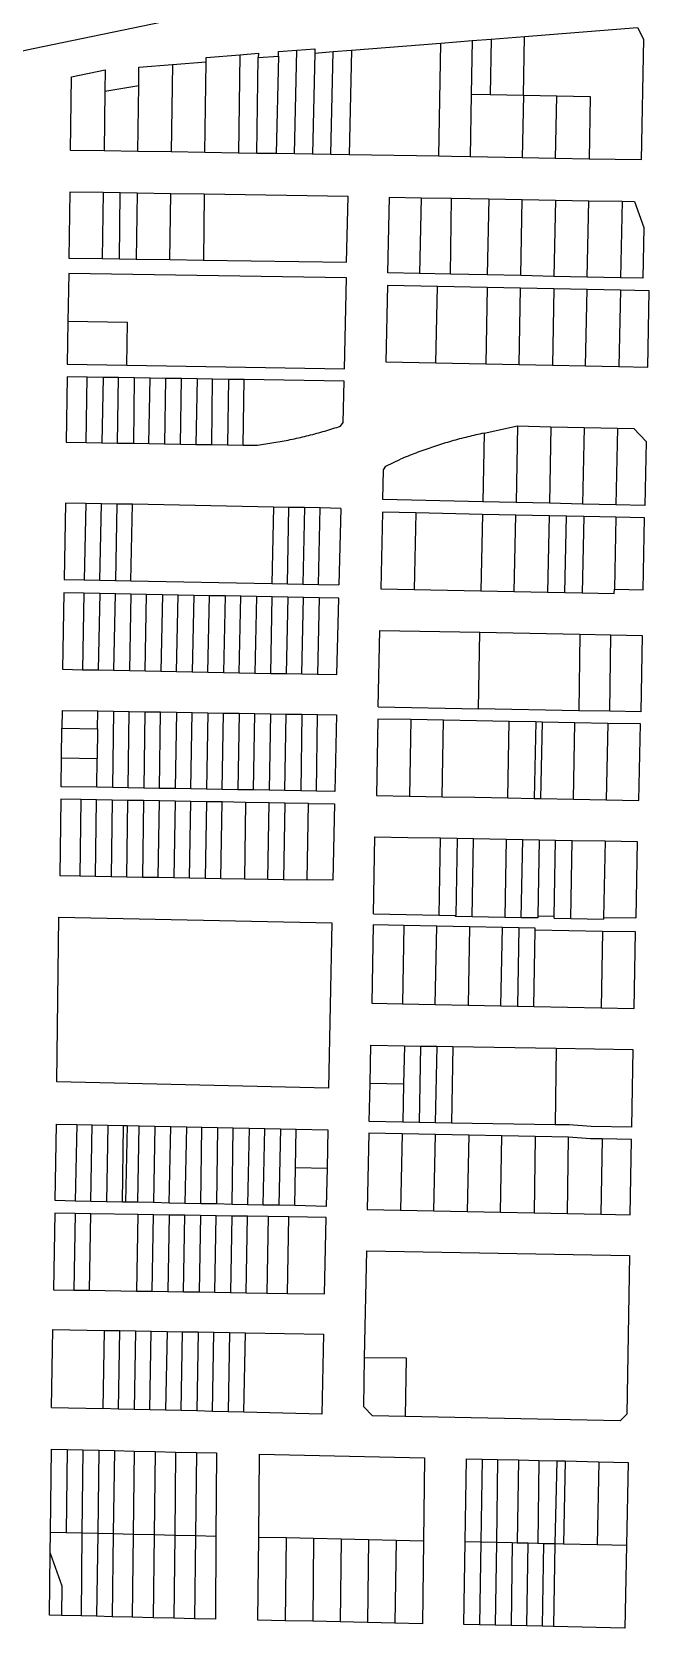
# Model space of a CAD drawing. Header units: inches. Extents: x 486468 to 494399, y 5455955 to 5460553.
# Drawn here: x 494082 to 494382, y 5458134 to 5458911 of the extents above; entities that cross this region are included whole.
import ezdxf

# ---------------------------------------------------------------- set-up
doc = ezdxf.new("R2010")
doc.units = ezdxf.units.IN
doc.header["$MEASUREMENT"] = 0
doc.layers.add('ParcelLines', color=10, linetype='Continuous')

msp = doc.modelspace()

# ---------------------------------------------------------------- linework, layer by layer
at = {"layer": 'ParcelLines', "color": 1}
for p, q in [((494082.375, 5458903.06), (494149.739, 5458916.954)), ((494321.168, 5458908.902), (494376.114, 5458913.286)), ((494376.114, 5458913.286), (494378.996, 5458907.527)), ((494237.074, 5458902.193), (494280.527, 5458905.659)), ((494279.58, 5458850.592), (494280.527, 5458905.659)), ((494280.527, 5458905.659), (494295.784, 5458906.877)), ((494295.784, 5458906.877), (494295.335, 5458880.788)), ((494295.784, 5458906.877), (494304.93, 5458907.606)), ((494304.93, 5458907.606), (494304.449, 5458880.617)), ((494304.93, 5458907.606), (494321.168, 5458908.902)), ((494320.659, 5458880.314), (494321.168, 5458908.902)), ((494378.996, 5458907.527), (494377.949, 5458848.77)), ((494052.561, 5458896.707), (494082.375, 5458903.06)), ((494150.146, 5458895.257), (494166.504, 5458896.562)), ((494165.857, 5458852.415), (494166.504, 5458896.562)), ((494166.504, 5458896.562), (494166.536, 5458898.705)), ((494166.536, 5458898.705), (494182.894, 5458900.01)), ((494182.894, 5458900.01), (494182.193, 5458852.153)), ((494182.894, 5458900.01), (494191.838, 5458900.724)), ((494191.094, 5458852.01), (494191.806, 5458898.581)), ((494191.838, 5458900.724), (494191.806, 5458898.581)), ((494191.806, 5458898.581), (494201.597, 5458899.362)), ((494201.597, 5458899.362), (494200.514, 5458851.859)), ((494201.597, 5458899.362), (494201.646, 5458901.506)), ((494201.646, 5458901.506), (494210.5, 5458902.212)), ((494209.349, 5458851.718), (494210.5, 5458902.212)), ((494210.5, 5458902.212), (494219.354, 5458902.919)), ((494219.305, 5458900.775), (494218.183, 5458851.576)), ((494219.354, 5458902.919), (494219.305, 5458900.775)), ((494219.305, 5458900.775), (494228.159, 5458901.481)), ((494227.018, 5458851.435), (494228.159, 5458901.481)), ((494228.159, 5458901.481), (494237.074, 5458902.193)), ((494237.074, 5458902.193), (494235.914, 5458851.292)), ((494100.517, 5458853.462), (494101.041, 5458889.22)), ((494101.041, 5458889.22), (494117.43, 5458892.657)), ((494117.43, 5458892.657), (494117.278, 5458882.25)), ((494133.657, 5458884.977), (494133.788, 5458893.952)), ((494133.788, 5458893.952), (494150.146, 5458895.257)), ((494150.146, 5458895.257), (494149.522, 5458852.677)), ((494117.278, 5458882.25), (494116.852, 5458853.2)), ((494117.278, 5458882.25), (494133.657, 5458884.977)), ((494133.187, 5458852.938), (494133.657, 5458884.977)), ((494295.335, 5458880.788), (494294.811, 5458850.324)), ((494295.335, 5458880.788), (494304.449, 5458880.617)), ((494304.449, 5458880.617), (494320.659, 5458880.314)), ((494320.659, 5458880.314), (494320.116, 5458849.851)), ((494320.659, 5458880.314), (494336.868, 5458880.011)), ((494336.325, 5458849.548), (494336.868, 5458880.011)), ((494336.868, 5458880.011), (494353.078, 5458879.708)), ((494353.078, 5458879.708), (494352.535, 5458849.245)), ((494116.852, 5458853.2), (494100.517, 5458853.462)), ((494133.187, 5458852.938), (494116.852, 5458853.2)), ((494149.522, 5458852.677), (494133.187, 5458852.938)), ((494165.857, 5458852.415), (494149.522, 5458852.677)), ((494182.193, 5458852.153), (494165.857, 5458852.415)), ((494191.094, 5458852.01), (494182.193, 5458852.153)), ((494200.514, 5458851.859), (494191.094, 5458852.01)), ((494209.349, 5458851.718), (494200.514, 5458851.859)), ((494218.183, 5458851.576), (494209.349, 5458851.718)), ((494227.018, 5458851.435), (494218.183, 5458851.576)), ((494235.914, 5458851.292), (494227.018, 5458851.435)), ((494279.58, 5458850.592), (494235.914, 5458851.292)), ((494285.709, 5458850.494), (494279.58, 5458850.592)), ((494294.811, 5458850.324), (494285.709, 5458850.494)), ((494320.116, 5458849.851), (494294.811, 5458850.324)), ((494336.325, 5458849.548), (494320.116, 5458849.851)), ((494352.535, 5458849.245), (494336.325, 5458849.548)), ((494377.949, 5458848.77), (494352.535, 5458849.245)), ((494100.212, 5458833.176), (494099.714, 5458801.076)), ((494116.363, 5458832.916), (494100.212, 5458833.176)), ((494116.363, 5458832.916), (494115.864, 5458800.836)), ((494124.713, 5458832.776), (494116.363, 5458832.916)), ((494124.264, 5458800.706), (494124.713, 5458832.776)), ((494132.863, 5458832.646), (494124.713, 5458832.776)), ((494149.213, 5458832.376), (494132.863, 5458832.646)), ((494148.764, 5458800.336), (494149.213, 5458832.376)), ((494165.563, 5458832.116), (494149.213, 5458832.376)), ((494165.563, 5458832.116), (494165.114, 5458800.086)), ((494235.463, 5458830.976), (494165.563, 5458832.116)), ((494234.713, 5458799.026), (494235.463, 5458830.976)), ((494254.813, 5458793.876), (494255.563, 5458830.676)), ((494255.563, 5458830.676), (494271.013, 5458830.406)), ((494271.013, 5458830.406), (494285.713, 5458830.147)), ((494285.713, 5458830.147), (494303.813, 5458829.827)), ((494303.813, 5458829.827), (494303.113, 5458792.847)), ((494303.813, 5458829.827), (494320.013, 5458829.537)), ((494320.013, 5458829.537), (494336.213, 5458829.257)), ((494336.213, 5458829.257), (494352.463, 5458828.967)), ((494352.463, 5458828.967), (494368.663, 5458828.687)), ((494368.663, 5458828.687), (494374.713, 5458828.577)), ((494374.713, 5458828.577), (494379.213, 5458815.927)), ((494379.213, 5458815.927), (494378.764, 5458791.227)), ((494099.714, 5458801.076), (494115.864, 5458800.836)), ((494115.864, 5458800.836), (494124.264, 5458800.706)), ((494124.264, 5458800.706), (494132.464, 5458800.576)), ((494132.464, 5458800.576), (494148.764, 5458800.336)), ((494148.764, 5458800.336), (494165.114, 5458800.086)), ((494165.114, 5458800.086), (494234.713, 5458799.026)), ((494099.664, 5458793.526), (494099.294, 5458770.226)), ((494234.613, 5458791.427), (494099.664, 5458793.526)), ((494233.665, 5458747.227), (494234.613, 5458791.427)), ((494254.613, 5458787.776), (494253.815, 5458750.577)), ((494278.863, 5458787.256), (494254.613, 5458787.776)), ((494270.213, 5458793.546), (494254.813, 5458793.876)), ((494285.163, 5458793.226), (494270.213, 5458793.546)), ((494278.065, 5458750.077), (494278.863, 5458787.256)), ((494303.113, 5458786.747), (494278.863, 5458787.256)), ((494303.113, 5458792.847), (494285.163, 5458793.226)), ((494319.363, 5458792.497), (494303.113, 5458792.847)), ((494335.513, 5458792.147), (494319.363, 5458792.497)), ((494351.713, 5458791.807), (494335.513, 5458792.147)), ((494367.914, 5458791.457), (494351.713, 5458791.807)), ((494378.764, 5458791.227), (494367.914, 5458791.457)), ((494303.113, 5458786.747), (494302.364, 5458749.568)), ((494319.314, 5458786.407), (494303.113, 5458786.747)), ((494318.564, 5458749.228), (494319.314, 5458786.407)), ((494335.464, 5458786.057), (494319.314, 5458786.407)), ((494335.464, 5458786.057), (494334.714, 5458748.897)), ((494351.664, 5458785.717), (494335.464, 5458786.057)), ((494350.864, 5458748.557), (494351.664, 5458785.717)), ((494367.814, 5458785.377), (494351.664, 5458785.717)), ((494367.814, 5458785.377), (494367.064, 5458748.217)), ((494381.714, 5458785.077), (494367.814, 5458785.377)), ((494381.114, 5458747.927), (494381.714, 5458785.077)), ((494099.294, 5458770.226), (494098.965, 5458749.376)), ((494128.264, 5458769.776), (494099.294, 5458770.226)), ((494127.915, 5458748.916), (494128.264, 5458769.776)), ((494098.965, 5458749.376), (494127.915, 5458748.916)), ((494127.915, 5458748.916), (494233.665, 5458747.227)), ((494253.815, 5458750.577), (494278.065, 5458750.077)), ((494278.065, 5458750.077), (494302.364, 5458749.568)), ((494302.364, 5458749.568), (494318.564, 5458749.228)), ((494318.564, 5458749.228), (494334.714, 5458748.897)), ((494334.714, 5458748.897), (494350.864, 5458748.557)), ((494350.864, 5458748.557), (494367.064, 5458748.217)), ((494367.064, 5458748.217), (494381.114, 5458747.927)), ((494098.865, 5458743.276), (494098.415, 5458711.425)), ((494108.615, 5458743.116), (494098.865, 5458743.276)), ((494108.165, 5458711.275), (494108.615, 5458743.116)), ((494116.315, 5458742.996), (494108.615, 5458743.116)), ((494116.315, 5458742.996), (494115.815, 5458711.156)), ((494123.915, 5458742.876), (494116.315, 5458742.996)), ((494123.415, 5458711.036), (494123.915, 5458742.876)), ((494131.515, 5458742.756), (494123.915, 5458742.876)), ((494131.515, 5458742.756), (494131.065, 5458710.916)), ((494139.165, 5458742.636), (494131.515, 5458742.756)), ((494138.665, 5458710.796), (494139.165, 5458742.636)), ((494146.765, 5458742.516), (494139.165, 5458742.636)), ((494146.765, 5458742.516), (494146.265, 5458710.676)), ((494154.415, 5458742.386), (494146.765, 5458742.516)), ((494153.915, 5458710.546), (494154.415, 5458742.386)), ((494162.015, 5458742.266), (494154.415, 5458742.386)), ((494162.015, 5458742.266), (494161.515, 5458710.426)), ((494169.615, 5458742.146), (494162.015, 5458742.266)), ((494169.165, 5458710.306), (494169.615, 5458742.146)), ((494177.265, 5458742.026), (494169.615, 5458742.146)), ((494177.265, 5458742.026), (494176.765, 5458710.186)), ((494184.865, 5458741.906), (494177.265, 5458742.026)), ((494184.365, 5458710.066), (494184.865, 5458741.906)), ((494233.515, 5458741.127), (494184.865, 5458741.906)), ((494233.015, 5458720.977), (494233.515, 5458741.127)), ((494231.815, 5458719.327), (494233.015, 5458720.977)), ((494301.504, 5458715.873), (494317.781, 5458719.369)), ((494317.781, 5458719.369), (494317.083, 5458682.101)), ((494317.781, 5458719.369), (494333.959, 5458719)), ((494333.959, 5458719), (494333.261, 5458681.742)), ((494333.959, 5458719), (494350.136, 5458718.63)), ((494350.136, 5458718.63), (494349.338, 5458681.392)), ((494350.136, 5458718.63), (494366.314, 5458718.261)), ((494366.314, 5458718.261), (494365.516, 5458681.033)), ((494366.314, 5458718.261), (494374.402, 5458718.071)), ((494374.402, 5458718.071), (494380.295, 5458711.78)), ((494098.415, 5458711.425), (494108.165, 5458711.275)), ((494108.165, 5458711.275), (494115.815, 5458711.156)), ((494115.815, 5458711.156), (494123.415, 5458711.036)), ((494123.415, 5458711.036), (494131.065, 5458710.916)), ((494131.065, 5458710.916), (494138.665, 5458710.796)), ((494138.665, 5458710.796), (494146.265, 5458710.676)), ((494146.265, 5458710.676), (494153.915, 5458710.546)), ((494153.915, 5458710.546), (494161.515, 5458710.426)), ((494161.515, 5458710.426), (494169.165, 5458710.306)), ((494169.165, 5458710.306), (494176.765, 5458710.186)), ((494176.765, 5458710.186), (494184.365, 5458710.066)), ((494184.365, 5458710.066), (494190.365, 5458709.976)), ((494301.504, 5458715.873), (494300.906, 5458682.45)), ((494380.295, 5458711.78), (494379.696, 5458680.723)), ((494252.273, 5458683.518), (494252.673, 5458697.998)), ((494098.116, 5458681.875), (494097.416, 5458644.675)), ((494107.916, 5458681.685), (494098.116, 5458681.875)), ((494107.916, 5458681.685), (494107.216, 5458644.485)), ((494115.516, 5458681.535), (494107.916, 5458681.685)), ((494114.816, 5458644.335), (494115.516, 5458681.535)), ((494123.116, 5458681.386), (494115.516, 5458681.535)), ((494123.116, 5458681.386), (494122.416, 5458644.185)), ((494130.716, 5458681.246), (494123.116, 5458681.386)), ((494129.916, 5458644.035), (494130.716, 5458681.246)), ((494199.116, 5458679.916), (494130.716, 5458681.246)), ((494199.116, 5458679.916), (494198.316, 5458642.716)), ((494206.716, 5458679.766), (494199.116, 5458679.916)), ((494205.916, 5458642.566), (494206.716, 5458679.766)), ((494214.316, 5458679.616), (494206.716, 5458679.766)), ((494214.316, 5458679.616), (494213.516, 5458642.416)), ((494221.916, 5458679.467), (494214.316, 5458679.616)), ((494221.116, 5458642.266), (494221.916, 5458679.467)), ((494231.916, 5458679.277), (494221.916, 5458679.467)), ((494231.916, 5458679.277), (494231.016, 5458642.077)), ((494300.906, 5458682.45), (494252.273, 5458683.518)), ((494317.083, 5458682.101), (494300.906, 5458682.45)), ((494333.261, 5458681.742), (494317.083, 5458682.101)), ((494349.338, 5458681.392), (494333.261, 5458681.742)), ((494365.516, 5458681.033), (494349.338, 5458681.392)), ((494379.696, 5458680.723), (494365.516, 5458681.033)), ((494252.136, 5458677.426), (494251.299, 5458640.199)), ((494268.333, 5458677.073), (494252.136, 5458677.426)), ((494268.333, 5458677.073), (494267.518, 5458639.856)), ((494300.733, 5458676.367), (494268.333, 5458677.073)), ((494300.733, 5458676.367), (494299.947, 5458639.17)), ((494316.929, 5458676.014), (494300.733, 5458676.367)), ((494316.165, 5458638.827), (494316.929, 5458676.014)), ((494333.124, 5458675.661), (494316.929, 5458676.014)), ((494333.124, 5458675.661), (494332.383, 5458638.484)), ((494341.549, 5458675.477), (494333.124, 5458675.661)), ((494340.818, 5458638.306), (494341.549, 5458675.477)), ((494349.974, 5458675.293), (494341.549, 5458675.477)), ((494349.974, 5458675.293), (494349.253, 5458638.128)), ((494365.518, 5458674.954), (494349.974, 5458675.293)), ((494365.518, 5458674.954), (494364.856, 5458639.932)), ((494379.582, 5458674.648), (494365.518, 5458674.954)), ((494378.926, 5458639.635), (494379.582, 5458674.648)), ((494097.416, 5458644.675), (494107.216, 5458644.485)), ((494107.216, 5458644.485), (494114.816, 5458644.335)), ((494114.816, 5458644.335), (494122.416, 5458644.185)), ((494122.416, 5458644.185), (494129.916, 5458644.035)), ((494129.916, 5458644.035), (494198.316, 5458642.716)), ((494198.316, 5458642.716), (494205.916, 5458642.566)), ((494205.916, 5458642.566), (494213.516, 5458642.416)), ((494213.516, 5458642.416), (494221.116, 5458642.266)), ((494221.116, 5458642.266), (494231.016, 5458642.077)), ((494251.299, 5458640.199), (494267.518, 5458639.856)), ((494267.518, 5458639.856), (494299.947, 5458639.17)), ((494364.816, 5458637.799), (494364.856, 5458639.932)), ((494364.856, 5458639.932), (494378.926, 5458639.635)), ((494097.316, 5458638.175), (494096.617, 5458600.975)), ((494107.016, 5458637.985), (494097.316, 5458638.175)), ((494107.016, 5458637.985), (494106.317, 5458600.785)), ((494114.716, 5458637.835), (494107.016, 5458637.985)), ((494114.716, 5458637.835), (494114.017, 5458600.635)), ((494122.316, 5458637.685), (494114.716, 5458637.835)), ((494121.617, 5458600.485), (494122.316, 5458637.685)), ((494129.916, 5458637.545), (494122.316, 5458637.685)), ((494129.916, 5458637.545), (494129.217, 5458600.345)), ((494137.516, 5458637.395), (494129.916, 5458637.545)), ((494136.817, 5458600.195), (494137.516, 5458637.395)), ((494145.216, 5458637.246), (494137.516, 5458637.395)), ((494145.216, 5458637.246), (494144.417, 5458600.045)), ((494152.816, 5458637.096), (494145.216, 5458637.246)), ((494152.017, 5458599.896), (494152.816, 5458637.096)), ((494160.416, 5458636.946), (494152.816, 5458637.096)), ((494160.416, 5458636.946), (494159.717, 5458599.746)), ((494168.016, 5458636.796), (494160.416, 5458636.946)), ((494167.317, 5458599.596), (494168.016, 5458636.796)), ((494175.716, 5458636.646), (494168.016, 5458636.796)), ((494175.716, 5458636.646), (494174.917, 5458599.456)), ((494183.316, 5458636.496), (494175.716, 5458636.646)), ((494182.517, 5458599.306), (494183.316, 5458636.496)), ((494190.916, 5458636.356), (494183.316, 5458636.496)), ((494190.916, 5458636.356), (494190.117, 5458599.156)), ((494198.516, 5458636.206), (494190.916, 5458636.356)), ((494197.817, 5458599.006), (494198.516, 5458636.206)), ((494206.216, 5458636.056), (494198.516, 5458636.206)), ((494206.216, 5458636.056), (494205.417, 5458598.856)), ((494213.816, 5458635.906), (494206.216, 5458636.056)), ((494213.017, 5458598.706), (494213.816, 5458635.906)), ((494221.416, 5458635.756), (494213.816, 5458635.906)), ((494221.416, 5458635.756), (494220.617, 5458598.556)), ((494230.916, 5458635.576), (494221.416, 5458635.756)), ((494230.017, 5458598.376), (494230.916, 5458635.576)), ((494299.947, 5458639.17), (494316.165, 5458638.827)), ((494316.165, 5458638.827), (494332.383, 5458638.484)), ((494332.383, 5458638.484), (494340.818, 5458638.306)), ((494340.818, 5458638.306), (494349.253, 5458638.128)), ((494349.253, 5458638.128), (494364.816, 5458637.799)), ((494250.117, 5458582.677), (494250.817, 5458619.877)), ((494250.817, 5458619.877), (494299.517, 5458618.957)), ((494298.817, 5458581.757), (494299.517, 5458618.957)), ((494299.517, 5458618.957), (494348.117, 5458618.048)), ((494348.117, 5458618.048), (494347.517, 5458580.838)), ((494348.117, 5458618.048), (494363.217, 5458617.768)), ((494362.617, 5458580.558), (494363.217, 5458617.768)), ((494363.217, 5458617.768), (494378.417, 5458617.478)), ((494378.417, 5458617.478), (494377.717, 5458580.278)), ((494096.617, 5458600.975), (494106.317, 5458600.785)), ((494106.317, 5458600.785), (494114.017, 5458600.635)), ((494114.017, 5458600.635), (494121.617, 5458600.485)), ((494121.617, 5458600.485), (494129.217, 5458600.345)), ((494129.217, 5458600.345), (494136.817, 5458600.195)), ((494136.817, 5458600.195), (494144.417, 5458600.045)), ((494144.417, 5458600.045), (494152.017, 5458599.896)), ((494152.017, 5458599.896), (494159.717, 5458599.746)), ((494159.717, 5458599.746), (494167.317, 5458599.596)), ((494167.317, 5458599.596), (494174.917, 5458599.456)), ((494174.917, 5458599.456), (494182.517, 5458599.306)), ((494182.517, 5458599.306), (494190.117, 5458599.156)), ((494190.117, 5458599.156), (494197.817, 5458599.006)), ((494197.817, 5458599.006), (494205.417, 5458598.856)), ((494205.417, 5458598.856), (494213.017, 5458598.706)), ((494213.017, 5458598.706), (494220.617, 5458598.556)), ((494220.617, 5458598.556), (494230.017, 5458598.376)), ((494096.463, 5458581.001), (494096.334, 5458572.318)), ((494096.463, 5458581.001), (494113.845, 5458580.713)), ((494113.717, 5458572.031), (494113.845, 5458580.713)), ((494113.845, 5458580.713), (494121.469, 5458580.587)), ((494121.469, 5458580.587), (494120.917, 5458543.425)), ((494121.469, 5458580.587), (494129.093, 5458580.461)), ((494128.54, 5458543.296), (494129.093, 5458580.461)), ((494129.093, 5458580.461), (494136.717, 5458580.335)), ((494136.717, 5458580.335), (494136.163, 5458543.167)), ((494136.717, 5458580.335), (494144.341, 5458580.209)), ((494143.786, 5458543.038), (494144.341, 5458580.209)), ((494144.341, 5458580.209), (494151.965, 5458580.083)), ((494151.965, 5458580.083), (494151.409, 5458542.909)), ((494151.965, 5458580.083), (494159.589, 5458579.957)), ((494159.033, 5458542.78), (494159.589, 5458579.957)), ((494159.589, 5458579.957), (494167.213, 5458579.831)), ((494167.213, 5458579.831), (494166.656, 5458542.651)), ((494167.213, 5458579.831), (494174.837, 5458579.705)), ((494174.279, 5458542.522), (494174.837, 5458579.705)), ((494174.837, 5458579.705), (494182.461, 5458579.579)), ((494182.461, 5458579.579), (494181.903, 5458542.393)), ((494182.461, 5458579.579), (494190.084, 5458579.453)), ((494189.526, 5458542.264), (494190.084, 5458579.453)), ((494190.084, 5458579.453), (494197.708, 5458579.327)), ((494197.708, 5458579.327), (494197.149, 5458542.135)), ((494197.708, 5458579.327), (494205.332, 5458579.201)), ((494204.772, 5458542.006), (494205.332, 5458579.201)), ((494205.332, 5458579.201), (494212.956, 5458579.075)), ((494212.956, 5458579.075), (494212.395, 5458541.877)), ((494212.956, 5458579.075), (494220.58, 5458578.949)), ((494220.017, 5458541.747), (494220.58, 5458578.949)), ((494220.58, 5458578.949), (494229.83, 5458578.796)), ((494229.83, 5458578.796), (494229, 5458541.595)), ((494250.117, 5458582.677), (494298.817, 5458581.757)), ((494347.517, 5458580.838), (494298.817, 5458581.757)), ((494362.617, 5458580.558), (494347.517, 5458580.838)), ((494377.717, 5458580.278), (494362.617, 5458580.558)), ((494096.121, 5458557.899), (494096.334, 5458572.318)), ((494096.334, 5458572.318), (494113.717, 5458572.031)), ((494113.717, 5458572.031), (494113.503, 5458557.611)), ((494249.917, 5458576.777), (494249.218, 5458539.576)), ((494265.917, 5458576.477), (494249.917, 5458576.777)), ((494265.917, 5458576.477), (494265.218, 5458539.277)), ((494281.817, 5458576.177), (494265.917, 5458576.477)), ((494281.118, 5458538.977), (494281.817, 5458576.177)), ((494313.018, 5458538.377), (494313.717, 5458575.577)), ((494326.617, 5458575.337), (494313.717, 5458575.577)), ((494326.617, 5458575.337), (494325.818, 5458538.137)), ((494329.717, 5458575.277), (494326.617, 5458575.337)), ((494329.717, 5458575.277), (494329.018, 5458538.077)), ((494345.617, 5458574.978), (494329.717, 5458575.277)), ((494344.918, 5458537.778), (494345.617, 5458574.978)), ((494361.617, 5458574.678), (494345.617, 5458574.978)), ((494361.617, 5458574.678), (494360.918, 5458537.478)), ((494377.517, 5458574.378), (494361.617, 5458574.678)), ((494376.818, 5458537.178), (494377.517, 5458574.378)), ((494095.913, 5458543.849), (494096.121, 5458557.899)), ((494096.121, 5458557.899), (494113.503, 5458557.611)), ((494113.294, 5458543.554), (494113.503, 5458557.611)), ((494113.294, 5458543.554), (494095.913, 5458543.849)), ((494120.917, 5458543.425), (494113.294, 5458543.554)), ((494128.54, 5458543.296), (494120.917, 5458543.425)), ((494136.163, 5458543.167), (494128.54, 5458543.296)), ((494143.786, 5458543.038), (494136.163, 5458543.167)), ((494151.409, 5458542.909), (494143.786, 5458543.038)), ((494159.033, 5458542.78), (494151.409, 5458542.909)), ((494166.656, 5458542.651), (494159.033, 5458542.78)), ((494174.279, 5458542.522), (494166.656, 5458542.651)), ((494181.903, 5458542.393), (494174.279, 5458542.522)), ((494189.526, 5458542.264), (494181.903, 5458542.393)), ((494197.149, 5458542.135), (494189.526, 5458542.264)), ((494204.772, 5458542.006), (494197.149, 5458542.135)), ((494212.395, 5458541.877), (494204.772, 5458542.006)), ((494220.017, 5458541.747), (494212.395, 5458541.877)), ((494229, 5458541.595), (494220.017, 5458541.747)), ((494249.218, 5458539.576), (494265.218, 5458539.277)), ((494265.218, 5458539.277), (494281.118, 5458538.977)), ((494313.018, 5458538.377), (494325.818, 5458538.137)), ((494095.822, 5458537.756), (494095.272, 5458500.604)), ((494105.593, 5458537.59), (494095.822, 5458537.756)), ((494105.593, 5458537.59), (494105.053, 5458500.434)), ((494113.204, 5458537.461), (494105.593, 5458537.59)), ((494112.653, 5458500.302), (494113.204, 5458537.461)), ((494120.827, 5458537.332), (494113.204, 5458537.461)), ((494120.827, 5458537.332), (494120.274, 5458500.17)), ((494128.449, 5458537.203), (494120.827, 5458537.332)), ((494127.896, 5458500.038), (494128.449, 5458537.203)), ((494136.072, 5458537.074), (494128.449, 5458537.203)), ((494136.072, 5458537.074), (494135.518, 5458499.906)), ((494143.695, 5458536.945), (494136.072, 5458537.074)), ((494143.14, 5458499.774), (494143.695, 5458536.945)), ((494151.318, 5458536.816), (494143.695, 5458536.945)), ((494151.318, 5458536.816), (494150.763, 5458499.642)), ((494158.942, 5458536.687), (494151.318, 5458536.816)), ((494158.385, 5458499.51), (494158.942, 5458536.687)), ((494166.565, 5458536.558), (494158.942, 5458536.687)), ((494166.565, 5458536.558), (494166.008, 5458499.378)), ((494174.188, 5458536.429), (494166.565, 5458536.558)), ((494173.631, 5458499.245), (494174.188, 5458536.429)), ((494185.623, 5458536.235), (494174.188, 5458536.429)), ((494185.623, 5458536.235), (494185.064, 5458499.047)), ((494197.057, 5458536.042), (494185.623, 5458536.235)), ((494196.497, 5458498.849), (494197.057, 5458536.042)), ((494204.68, 5458535.913), (494197.057, 5458536.042)), ((494204.68, 5458535.913), (494204.119, 5458498.717)), ((494216.117, 5458535.719), (494204.68, 5458535.913)), ((494215.555, 5458498.519), (494216.117, 5458535.719)), ((494216.117, 5458535.719), (494228.864, 5458535.503)), ((494228.864, 5458535.503), (494228.032, 5458498.302)), ((494325.818, 5458538.137), (494329.018, 5458538.077)), ((494329.018, 5458538.077), (494344.918, 5458537.778)), ((494344.918, 5458537.778), (494360.918, 5458537.478)), ((494360.918, 5458537.478), (494376.818, 5458537.178)), ((494247.72, 5458481.976), (494248.418, 5458519.476)), ((494279.72, 5458481.377), (494280.418, 5458518.897)), ((494280.418, 5458518.897), (494288.418, 5458518.757)), ((494288.418, 5458518.757), (494287.73, 5458481.227)), ((494288.418, 5458518.757), (494296.418, 5458518.607)), ((494295.72, 5458480.507), (494296.418, 5458518.607)), ((494296.418, 5458518.607), (494312.318, 5458518.317)), ((494312.318, 5458518.317), (494311.62, 5458480.237)), ((494312.318, 5458518.317), (494320.318, 5458518.177)), ((494319.62, 5458480.107), (494320.318, 5458518.177)), ((494320.318, 5458518.177), (494328.318, 5458518.037)), ((494328.318, 5458518.037), (494327.62, 5458480.877)), ((494328.318, 5458518.037), (494336.318, 5458517.887)), ((494335.62, 5458480.727), (494336.318, 5458517.887)), ((494336.318, 5458517.887), (494344.318, 5458517.747)), ((494343.62, 5458479.677), (494344.318, 5458517.747)), ((494344.318, 5458517.747), (494360.318, 5458517.458)), ((494360.318, 5458517.458), (494359.64, 5458480.278)), ((494360.318, 5458517.458), (494375.918, 5458517.178)), ((494375.918, 5458517.178), (494375.22, 5458479.978)), ((494095.272, 5458500.604), (494105.053, 5458500.434)), ((494105.053, 5458500.434), (494112.653, 5458500.302)), ((494112.653, 5458500.302), (494120.274, 5458500.17)), ((494120.274, 5458500.17), (494127.896, 5458500.038)), ((494127.896, 5458500.038), (494135.518, 5458499.906)), ((494135.518, 5458499.906), (494143.14, 5458499.774)), ((494143.14, 5458499.774), (494150.763, 5458499.642)), ((494150.763, 5458499.642), (494158.385, 5458499.51)), ((494158.385, 5458499.51), (494166.008, 5458499.378)), ((494166.008, 5458499.378), (494173.631, 5458499.245)), ((494173.631, 5458499.245), (494185.064, 5458499.047)), ((494185.064, 5458499.047), (494196.497, 5458498.849)), ((494196.497, 5458498.849), (494204.119, 5458498.717)), ((494204.119, 5458498.717), (494215.555, 5458498.519)), ((494228.032, 5458498.302), (494215.555, 5458498.519)), ((494093.821, 5458400.274), (494094.82, 5458480.374)), ((494094.82, 5458480.374), (494227.52, 5458477.576)), ((494227.52, 5458477.576), (494225.921, 5458397.176)), ((494247.62, 5458476.576), (494246.92, 5458438.476)), ((494262.52, 5458476.296), (494247.62, 5458476.576)), ((494262.52, 5458476.296), (494261.82, 5458438.186)), ((494278.52, 5458475.987), (494262.52, 5458476.296)), ((494279.72, 5458481.377), (494287.73, 5458481.227)), ((494287.72, 5458480.647), (494287.73, 5458481.227)), ((494295.72, 5458480.507), (494287.72, 5458480.647)), ((494311.62, 5458480.237), (494295.72, 5458480.507)), ((494319.62, 5458480.107), (494311.62, 5458480.237)), ((494327.62, 5458479.977), (494319.62, 5458480.107)), ((494327.62, 5458480.877), (494327.62, 5458479.977)), ((494335.62, 5458480.727), (494327.62, 5458480.877)), ((494335.62, 5458479.827), (494335.62, 5458480.727)), ((494335.62, 5458479.827), (494343.62, 5458479.677)), ((494343.62, 5458479.677), (494359.62, 5458479.378)), ((494359.64, 5458480.278), (494359.62, 5458479.378)), ((494359.64, 5458480.278), (494375.22, 5458479.978)), ((494277.82, 5458437.876), (494278.52, 5458475.987)), ((494294.52, 5458475.687), (494278.52, 5458475.987)), ((494294.52, 5458475.687), (494293.82, 5458437.558)), ((494310.42, 5458475.377), (494294.52, 5458475.687)), ((494309.72, 5458437.248), (494310.42, 5458475.377)), ((494318.42, 5458475.227), (494310.42, 5458475.377)), ((494318.42, 5458475.227), (494317.72, 5458437.088)), ((494326.42, 5458475.077), (494318.42, 5458475.227)), ((494325.72, 5458436.928), (494326.42, 5458474.077)), ((494326.42, 5458474.077), (494326.42, 5458475.077)), ((494359.12, 5458473.478), (494326.42, 5458474.077)), ((494359.12, 5458473.478), (494358.42, 5458436.288)), ((494375.12, 5458473.179), (494359.12, 5458473.478)), ((494374.42, 5458435.979), (494375.12, 5458473.179)), ((494246.92, 5458438.476), (494261.82, 5458438.186)), ((494261.82, 5458438.186), (494277.82, 5458437.876)), ((494277.82, 5458437.876), (494293.82, 5458437.558)), ((494293.82, 5458437.558), (494309.72, 5458437.248)), ((494309.72, 5458437.248), (494317.72, 5458437.088)), ((494317.72, 5458437.088), (494325.72, 5458436.928)), ((494325.72, 5458436.928), (494358.42, 5458436.288)), ((494358.42, 5458436.288), (494374.42, 5458435.979)), ((494246.121, 5458399.477), (494246.52, 5458418.076)), ((494246.52, 5458418.076), (494262.82, 5458417.807)), ((494262.82, 5458417.807), (494262.421, 5458399.177)), ((494262.82, 5458417.807), (494270.62, 5458417.677)), ((494270.62, 5458417.677), (494269.921, 5458380.477)), ((494270.62, 5458417.677), (494278.52, 5458417.547)), ((494278.52, 5458417.547), (494277.821, 5458380.347)), ((494278.52, 5458417.547), (494286.32, 5458417.418)), ((494286.32, 5458417.418), (494285.721, 5458380.217)), ((494286.32, 5458417.418), (494336.62, 5458416.588)), ((494336.62, 5458416.588), (494336.021, 5458379.388)), ((494336.62, 5458416.588), (494373.82, 5458415.979)), ((494373.82, 5458415.979), (494373.221, 5458378.179)), ((494225.921, 5458397.176), (494093.821, 5458400.274)), ((494245.721, 5458380.877), (494246.121, 5458399.477)), ((494262.421, 5458399.177), (494246.121, 5458399.477)), ((494262.421, 5458399.177), (494262.021, 5458380.607)), ((494093.122, 5458342.474), (494093.721, 5458379.674)), ((494093.721, 5458379.674), (494103.521, 5458379.464)), ((494103.521, 5458379.464), (494102.822, 5458342.264)), ((494103.521, 5458379.464), (494111.121, 5458379.304)), ((494110.422, 5458342.104), (494111.121, 5458379.304)), ((494111.121, 5458379.304), (494118.721, 5458379.144)), ((494118.721, 5458379.144), (494118.022, 5458341.944)), ((494118.721, 5458379.144), (494126.321, 5458378.984)), ((494125.722, 5458341.784), (494126.321, 5458378.984)), ((494126.321, 5458378.984), (494128.021, 5458378.944)), ((494128.021, 5458378.944), (494127.322, 5458341.754)), ((494128.021, 5458378.944), (494133.921, 5458378.824)), ((494133.322, 5458341.624), (494133.921, 5458378.824)), ((494133.921, 5458378.824), (494141.521, 5458378.665)), ((494141.521, 5458378.665), (494140.922, 5458341.464)), ((494141.521, 5458378.665), (494149.221, 5458378.495)), ((494148.522, 5458341.295), (494149.221, 5458378.495)), ((494149.221, 5458378.495), (494156.821, 5458378.335)), ((494156.821, 5458378.335), (494156.122, 5458341.135)), ((494156.821, 5458378.335), (494164.421, 5458378.175)), ((494163.822, 5458340.975), (494164.421, 5458378.175)), ((494164.421, 5458378.175), (494172.021, 5458378.015)), ((494172.021, 5458378.015), (494171.422, 5458340.815)), ((494172.021, 5458378.015), (494179.621, 5458377.855)), ((494179.022, 5458340.646), (494179.621, 5458377.855)), ((494179.621, 5458377.855), (494187.321, 5458377.685)), ((494187.321, 5458377.685), (494186.622, 5458340.486)), ((494187.321, 5458377.685), (494194.921, 5458377.525)), ((494194.222, 5458340.326), (494194.921, 5458377.525)), ((494194.921, 5458377.525), (494202.521, 5458377.365)), ((494202.521, 5458377.365), (494201.822, 5458340.166)), ((494202.521, 5458377.365), (494210.121, 5458377.206)), ((494209.821, 5458358.576), (494210.121, 5458377.206)), ((494210.121, 5458377.206), (494225.621, 5458376.877)), ((494225.621, 5458376.877), (494225.221, 5458358.277)), ((494245.521, 5458375.277), (494244.722, 5458338.077)), ((494261.721, 5458374.957), (494245.521, 5458375.277)), ((494262.021, 5458380.607), (494245.721, 5458380.877)), ((494269.921, 5458380.477), (494262.021, 5458380.607)), ((494277.821, 5458380.347), (494269.921, 5458380.477)), ((494285.721, 5458380.217), (494277.821, 5458380.347)), ((494336.021, 5458379.388), (494285.721, 5458380.217)), ((494342.921, 5458379.278), (494336.021, 5458379.388)), ((494353.621, 5458378.478), (494342.921, 5458379.278)), ((494373.221, 5458378.179), (494353.621, 5458378.478)), ((494261.721, 5458374.957), (494260.922, 5458337.767)), ((494277.921, 5458374.637), (494261.721, 5458374.957)), ((494277.122, 5458337.447), (494277.921, 5458374.637)), ((494294.121, 5458374.328), (494277.921, 5458374.637)), ((494294.121, 5458374.328), (494293.322, 5458337.127)), ((494310.221, 5458374.018), (494294.121, 5458374.328)), ((494309.521, 5458336.808), (494310.221, 5458374.018)), ((494326.421, 5458373.698), (494310.221, 5458374.018)), ((494326.421, 5458373.698), (494325.821, 5458336.488)), ((494342.621, 5458373.378), (494326.421, 5458373.698)), ((494342.021, 5458336.178), (494342.621, 5458373.378)), ((494353.321, 5458372.578), (494342.621, 5458373.378)), ((494358.921, 5458372.468), (494353.321, 5458372.578)), ((494358.921, 5458372.468), (494358.321, 5458335.858)), ((494373.121, 5458372.179), (494358.921, 5458372.468)), ((494372.521, 5458335.579), (494373.121, 5458372.179)), ((494209.522, 5458340.006), (494209.821, 5458358.576)), ((494209.821, 5458358.576), (494225.221, 5458358.277)), ((494225.221, 5458358.277), (494224.822, 5458339.677)), ((494102.822, 5458342.264), (494093.122, 5458342.474)), ((494110.422, 5458342.104), (494102.822, 5458342.264)), ((494118.022, 5458341.944), (494110.422, 5458342.104)), ((494125.722, 5458341.784), (494118.022, 5458341.944)), ((494127.322, 5458341.754), (494125.722, 5458341.784)), ((494133.322, 5458341.624), (494127.322, 5458341.754)), ((494140.922, 5458341.464), (494133.322, 5458341.624)), ((494148.522, 5458341.295), (494140.922, 5458341.464)), ((494156.122, 5458341.135), (494148.522, 5458341.295)), ((494163.822, 5458340.975), (494156.122, 5458341.135)), ((494171.422, 5458340.815), (494163.822, 5458340.975)), ((494179.022, 5458340.646), (494171.422, 5458340.815)), ((494186.622, 5458340.486), (494179.022, 5458340.646)), ((494194.222, 5458340.326), (494186.622, 5458340.486)), ((494201.822, 5458340.166), (494194.222, 5458340.326)), ((494209.522, 5458340.006), (494201.822, 5458340.166)), ((494224.822, 5458339.677), (494209.522, 5458340.006)), ((494244.722, 5458338.077), (494260.922, 5458337.767)), ((494260.922, 5458337.767), (494277.122, 5458337.447)), ((494277.122, 5458337.447), (494293.322, 5458337.127)), ((494293.322, 5458337.127), (494309.521, 5458336.808)), ((494309.521, 5458336.808), (494325.821, 5458336.488)), ((494325.821, 5458336.488), (494342.021, 5458336.178)), ((494092.922, 5458336.274), (494092.323, 5458299.074)), ((494102.722, 5458336.124), (494092.922, 5458336.274)), ((494102.722, 5458336.124), (494102.123, 5458298.924)), ((494110.322, 5458336.014), (494102.722, 5458336.124)), ((494109.723, 5458298.814), (494110.322, 5458336.014)), ((494133.222, 5458335.664), (494110.322, 5458336.014)), ((494133.222, 5458335.664), (494132.523, 5458298.464)), ((494140.823, 5458335.544), (494133.222, 5458335.664)), ((494140.223, 5458298.344), (494140.823, 5458335.544)), ((494148.422, 5458335.425), (494140.823, 5458335.544)), ((494148.422, 5458335.425), (494147.823, 5458298.235)), ((494156.022, 5458335.315), (494148.422, 5458335.425)), ((494155.423, 5458298.115), (494156.022, 5458335.315)), ((494163.722, 5458335.195), (494156.022, 5458335.315)), ((494163.722, 5458335.195), (494163.023, 5458298.006)), ((494171.322, 5458335.075), (494163.722, 5458335.195)), ((494170.623, 5458297.886), (494171.322, 5458335.075)), ((494178.922, 5458334.966), (494171.322, 5458335.075)), ((494178.922, 5458334.966), (494178.223, 5458297.776)), ((494186.522, 5458334.856), (494178.922, 5458334.966)), ((494185.923, 5458297.656), (494186.522, 5458334.856)), ((494196.622, 5458334.696), (494186.522, 5458334.856)), ((494196.622, 5458334.696), (494195.923, 5458297.506)), ((494206.622, 5458334.546), (494196.622, 5458334.696)), ((494206.023, 5458297.346), (494206.622, 5458334.546)), ((494224.722, 5458334.277), (494206.622, 5458334.546)), ((494223.923, 5458297.076), (494224.722, 5458334.277)), ((494342.021, 5458336.178), (494358.321, 5458335.858)), ((494358.321, 5458335.858), (494372.521, 5458335.579)), ((494243.494, 5458266.077), (494244.522, 5458317.977)), ((494244.522, 5458317.977), (494372.222, 5458315.678)), ((494372.222, 5458315.678), (494370.924, 5458238.578)), ((494092.323, 5458299.074), (494102.123, 5458298.924)), ((494102.123, 5458298.924), (494109.723, 5458298.814)), ((494109.723, 5458298.814), (494132.523, 5458298.464)), ((494132.523, 5458298.464), (494140.223, 5458298.344)), ((494140.223, 5458298.344), (494147.823, 5458298.235)), ((494147.823, 5458298.235), (494155.423, 5458298.115)), ((494155.423, 5458298.115), (494163.023, 5458298.006)), ((494163.023, 5458298.006), (494170.623, 5458297.886)), ((494170.623, 5458297.886), (494178.223, 5458297.776)), ((494178.223, 5458297.776), (494185.923, 5458297.656)), ((494185.923, 5458297.656), (494195.923, 5458297.506)), ((494195.923, 5458297.506), (494206.023, 5458297.346)), ((494206.023, 5458297.346), (494223.923, 5458297.076)), ((494091.224, 5458241.873), (494091.924, 5458279.774)), ((494091.924, 5458279.774), (494116.924, 5458279.334)), ((494116.924, 5458279.334), (494116.224, 5458241.245)), ((494116.924, 5458279.334), (494124.524, 5458279.204)), ((494123.824, 5458241.055), (494124.524, 5458279.204)), ((494124.524, 5458279.204), (494132.124, 5458279.074)), ((494132.124, 5458279.074), (494131.424, 5458240.865)), ((494132.124, 5458279.074), (494139.724, 5458278.935)), ((494139.024, 5458240.675), (494139.724, 5458278.935)), ((494139.724, 5458278.935), (494147.424, 5458278.805)), ((494147.424, 5458278.805), (494146.724, 5458240.485)), ((494147.424, 5458278.805), (494155.024, 5458278.675)), ((494154.324, 5458240.295), (494155.024, 5458278.675)), ((494155.024, 5458278.675), (494162.624, 5458278.536)), ((494162.624, 5458278.536), (494161.924, 5458240.105)), ((494162.624, 5458278.536), (494170.224, 5458278.406)), ((494169.524, 5458239.915), (494170.224, 5458278.406)), ((494170.224, 5458278.406), (494177.824, 5458278.276)), ((494177.824, 5458278.276), (494177.124, 5458239.716)), ((494177.824, 5458278.276), (494185.524, 5458278.136)), ((494184.724, 5458239.526), (494185.524, 5458278.136)), ((494185.524, 5458278.136), (494223.523, 5458277.476)), ((494223.523, 5458277.476), (494222.724, 5458238.576)), ((494243.024, 5458242.077), (494243.494, 5458266.077)), ((494243.494, 5458266.077), (494263.724, 5458265.977)), ((494263.724, 5458265.977), (494263.124, 5458237.377)), ((494091.224, 5458241.873), (494116.224, 5458241.245)), ((494123.824, 5458241.055), (494116.224, 5458241.245)), ((494131.424, 5458240.865), (494123.824, 5458241.055)), ((494139.024, 5458240.675), (494131.424, 5458240.865)), ((494146.724, 5458240.485), (494139.024, 5458240.675)), ((494154.324, 5458240.295), (494146.724, 5458240.485)), ((494161.924, 5458240.105), (494154.324, 5458240.295)), ((494169.524, 5458239.915), (494161.924, 5458240.105)), ((494177.124, 5458239.716), (494169.524, 5458239.915)), ((494184.724, 5458239.526), (494177.124, 5458239.716)), ((494222.724, 5458238.576), (494184.724, 5458239.526)), ((494247.324, 5458237.677), (494243.024, 5458242.077)), ((494263.124, 5458237.377), (494247.324, 5458237.677)), ((494367.724, 5458235.378), (494263.124, 5458237.377)), ((494370.924, 5458238.578), (494367.724, 5458235.378)), ((494090.825, 5458181.174), (494091.325, 5458221.573)), ((494091.325, 5458221.573), (494098.925, 5458221.394)), ((494098.925, 5458221.394), (494098.425, 5458180.994)), ((494098.925, 5458221.394), (494106.525, 5458221.215)), ((494106.525, 5458221.215), (494106.075, 5458180.814)), ((494106.525, 5458221.215), (494114.225, 5458221.035)), ((494114.225, 5458221.035), (494113.725, 5458180.634)), ((494114.225, 5458221.035), (494121.824, 5458220.855)), ((494121.824, 5458220.855), (494121.325, 5458180.455)), ((494121.824, 5458220.855), (494131.524, 5458220.625)), ((494131.524, 5458220.625), (494131.025, 5458180.225)), ((494131.524, 5458220.625), (494141.624, 5458220.385)), ((494141.624, 5458220.385), (494141.125, 5458179.985)), ((494141.624, 5458220.385), (494151.624, 5458220.145)), ((494151.624, 5458220.145), (494151.175, 5458179.745)), ((494151.624, 5458220.145), (494161.724, 5458219.905)), ((494161.724, 5458219.905), (494161.225, 5458179.515)), ((494161.724, 5458219.905), (494171.424, 5458219.675)), ((494171.424, 5458219.675), (494171.175, 5458179.275)), ((494191.975, 5458178.776), (494192.424, 5458219.076)), ((494192.424, 5458219.076), (494272.524, 5458217.277)), ((494272.524, 5458217.277), (494272.025, 5458176.977)), ((494292.325, 5458176.577), (494292.924, 5458216.877)), ((494292.924, 5458216.877), (494300.524, 5458216.697)), ((494300.524, 5458216.697), (494299.925, 5458176.407)), ((494300.524, 5458216.697), (494308.124, 5458216.527)), ((494308.124, 5458216.527), (494307.525, 5458176.227)), ((494308.124, 5458216.527), (494318.224, 5458216.298)), ((494318.224, 5458216.298), (494317.625, 5458175.997)), ((494318.224, 5458216.298), (494328.224, 5458216.068)), ((494328.224, 5458216.068), (494327.625, 5458175.768)), ((494328.224, 5458216.068), (494336.824, 5458215.868)), ((494336.824, 5458215.868), (494335.925, 5458175.578)), ((494336.824, 5458215.868), (494341.024, 5458215.778)), ((494341.024, 5458215.778), (494340.125, 5458175.478)), ((494341.024, 5458215.778), (494357.324, 5458215.408)), ((494357.324, 5458215.408), (494356.425, 5458175.109)), ((494357.324, 5458215.408), (494371.524, 5458215.078)), ((494371.524, 5458215.078), (494370.724, 5458174.779)), ((494090.695, 5458170.974), (494090.825, 5458181.174)), ((494090.825, 5458181.174), (494098.425, 5458180.994)), ((494098.425, 5458180.994), (494106.075, 5458180.814)), ((494106.075, 5458180.814), (494105.626, 5458140.394)), ((494106.075, 5458180.814), (494113.725, 5458180.634)), ((494113.725, 5458180.634), (494113.226, 5458140.204)), ((494113.725, 5458180.634), (494121.325, 5458180.455)), ((494121.325, 5458180.455), (494120.826, 5458140.014)), ((494121.325, 5458180.455), (494131.025, 5458180.225)), ((494131.025, 5458180.225), (494130.526, 5458139.775)), ((494131.025, 5458180.225), (494141.125, 5458179.985)), ((494141.125, 5458179.985), (494140.626, 5458139.525)), ((494141.125, 5458179.985), (494151.175, 5458179.745)), ((494151.175, 5458179.745), (494150.726, 5458139.275)), ((494151.175, 5458179.745), (494161.225, 5458179.515)), ((494161.225, 5458179.515), (494160.726, 5458139.025)), ((494161.225, 5458179.515), (494171.175, 5458179.275)), ((494171.175, 5458179.275), (494170.926, 5458138.775)), ((494191.525, 5458138.375), (494191.975, 5458178.776)), ((494191.975, 5458178.776), (494205.325, 5458178.476)), ((494205.325, 5458178.476), (494204.825, 5458138.076)), ((494205.325, 5458178.476), (494218.675, 5458178.176)), ((494218.675, 5458178.176), (494218.225, 5458137.776)), ((494218.675, 5458178.176), (494232.025, 5458177.876)), ((494232.025, 5458177.876), (494231.525, 5458137.476)), ((494232.025, 5458177.876), (494245.325, 5458177.576)), ((494245.325, 5458177.576), (494244.825, 5458137.176)), ((494245.325, 5458177.576), (494258.725, 5458177.277)), ((494258.725, 5458177.277), (494258.225, 5458136.876)), ((494258.725, 5458177.277), (494272.025, 5458176.977)), ((494272.025, 5458176.977), (494271.525, 5458136.577)), ((494291.725, 5458136.177), (494292.325, 5458176.577)), ((494292.325, 5458176.577), (494299.925, 5458176.407)), ((494299.925, 5458176.407), (494299.325, 5458136.007)), ((494299.925, 5458176.407), (494307.525, 5458176.227)), ((494307.525, 5458176.227), (494306.925, 5458135.847)), ((494307.525, 5458176.227), (494315.225, 5458176.047)), ((494315.225, 5458176.047), (494314.625, 5458135.678)), ((494315.225, 5458176.047), (494317.625, 5458175.997)), ((494317.625, 5458175.997), (494322.825, 5458175.878)), ((494322.825, 5458175.878), (494322.225, 5458135.518)), ((494322.825, 5458175.878), (494327.625, 5458175.768)), ((494327.625, 5458175.768), (494330.425, 5458175.708)), ((494330.425, 5458175.708), (494329.825, 5458135.349)), ((494330.425, 5458175.708), (494335.925, 5458175.578)), ((494335.925, 5458175.578), (494335.325, 5458135.229)), ((494335.925, 5458175.578), (494340.125, 5458175.478)), ((494340.125, 5458175.478), (494356.425, 5458175.109)), ((494356.425, 5458175.109), (494370.724, 5458174.779)), ((494370.724, 5458174.779), (494369.925, 5458134.479)), ((494090.326, 5458140.774), (494090.695, 5458170.974)), ((494090.695, 5458170.974), (494096.326, 5458154.974)), ((494096.326, 5458154.974), (494096.126, 5458140.634)), ((494096.126, 5458140.634), (494090.326, 5458140.774)), ((494105.626, 5458140.394), (494096.126, 5458140.634)), ((494113.226, 5458140.204), (494105.626, 5458140.394)), ((494120.826, 5458140.014), (494113.226, 5458140.204)), ((494130.526, 5458139.775), (494120.826, 5458140.014)), ((494140.626, 5458139.525), (494130.526, 5458139.775)), ((494150.726, 5458139.275), (494140.626, 5458139.525)), ((494160.726, 5458139.025), (494150.726, 5458139.275)), ((494170.926, 5458138.775), (494160.726, 5458139.025)), ((494204.825, 5458138.076), (494191.525, 5458138.375)), ((494218.225, 5458137.776), (494204.825, 5458138.076)), ((494231.525, 5458137.476), (494218.225, 5458137.776)), ((494244.825, 5458137.176), (494231.525, 5458137.476)), ((494258.225, 5458136.876), (494244.825, 5458137.176)), ((494271.525, 5458136.577), (494258.225, 5458136.876)), ((494299.325, 5458136.007), (494291.725, 5458136.177)), ((494306.925, 5458135.847), (494299.325, 5458136.007)), ((494314.625, 5458135.678), (494306.925, 5458135.847)), ((494322.225, 5458135.518), (494314.625, 5458135.678)), ((494329.825, 5458135.349), (494322.225, 5458135.518)), ((494335.325, 5458135.229), (494329.825, 5458135.349)), ((494369.925, 5458134.479), (494335.325, 5458135.229))]:
    msp.add_line(p, q, dxfattribs=at)
for points in [[(494132.863, 5458832.646), (494132.863, 5458832.626), (494132.464, 5458800.576)], [(494271.013, 5458830.406), (494271.013, 5458830.376), (494270.213, 5458793.546)], [(494285.163, 5458793.226), (494285.713, 5458830.127), (494285.713, 5458830.147)], [(494319.363, 5458792.497), (494320.013, 5458829.527), (494320.013, 5458829.537)], [(494336.213, 5458829.257), (494336.213, 5458829.227), (494335.513, 5458792.147)], [(494351.713, 5458791.807), (494352.463, 5458828.927), (494352.463, 5458828.967)], [(494368.663, 5458828.687), (494368.663, 5458828.677), (494367.914, 5458791.457)], [(494190.365, 5458709.976), (494191.375, 5458710.096), (494192.375, 5458710.226), (494193.385, 5458710.356), (494194.385, 5458710.496), (494195.385, 5458710.636), (494196.395, 5458710.786), (494197.395, 5458710.936), (494198.395, 5458711.096), (494199.395, 5458711.256), (494200.395, 5458711.426), (494201.395, 5458711.596), (494202.395, 5458711.766), (494203.385, 5458711.956), (494204.385, 5458712.136), (494205.385, 5458712.326), (494206.375, 5458712.526), (494207.365, 5458712.726), (494208.365, 5458712.936), (494209.355, 5458713.146), (494210.345, 5458713.357), (494211.335, 5458713.577), (494212.315, 5458713.807), (494213.305, 5458714.037), (494214.295, 5458714.267), (494215.275, 5458714.507), (494216.265, 5458714.757), (494217.245, 5458715.007), (494218.225, 5458715.257), (494219.205, 5458715.517), (494220.185, 5458715.787), (494221.155, 5458716.057), (494222.135, 5458716.327), (494223.105, 5458716.607), (494224.085, 5458716.887), (494225.055, 5458717.177), (494226.025, 5458717.467), (494226.995, 5458717.767), (494227.965, 5458718.067), (494228.925, 5458718.377), (494229.895, 5458718.687), (494230.855, 5458719.007), (494231.815, 5458719.327)], [(494301.504, 5458715.873), (494300.515, 5458715.663), (494299.517, 5458715.444), (494298.528, 5458715.224), (494297.539, 5458714.994), (494296.551, 5458714.765), (494295.562, 5458714.535), (494294.574, 5458714.295), (494293.585, 5458714.056), (494292.606, 5458713.806), (494291.618, 5458713.556), (494290.639, 5458713.297), (494289.66, 5458713.037), (494288.682, 5458712.767), (494287.703, 5458712.498), (494286.724, 5458712.228), (494285.746, 5458711.949), (494284.767, 5458711.669), (494283.799, 5458711.379), (494282.82, 5458711.09), (494281.851, 5458710.79), (494280.883, 5458710.491), (494279.914, 5458710.191), (494278.945, 5458709.881), (494277.977, 5458709.562), (494277.018, 5458709.252), (494276.049, 5458708.923), (494275.091, 5458708.603), (494274.133, 5458708.274), (494273.174, 5458707.934), (494272.216, 5458707.595), (494271.267, 5458707.255), (494270.308, 5458706.906), (494269.36, 5458706.556), (494268.411, 5458706.197), (494267.462, 5458705.837), (494266.514, 5458705.468), (494265.565, 5458705.098), (494264.616, 5458704.729), (494263.678, 5458704.349), (494262.739, 5458703.97), (494261.8, 5458703.58), (494260.861, 5458703.191)], [(494252.673, 5458697.998), (494253.771, 5458699.795), (494260.861, 5458703.191)], [(494313.717, 5458575.577), (494297.817, 5458575.877), (494281.817, 5458576.177)], [(494281.118, 5458538.977), (494297.118, 5458538.677), (494313.018, 5458538.377)], [(494248.418, 5458519.476), (494264.418, 5458519.187), (494280.418, 5458518.897)], [(494247.72, 5458481.976), (494263.72, 5458481.676), (494279.72, 5458481.377)]]:
    msp.add_lwpolyline(points, dxfattribs=at)

doc.saveas('drawing.dxf')
